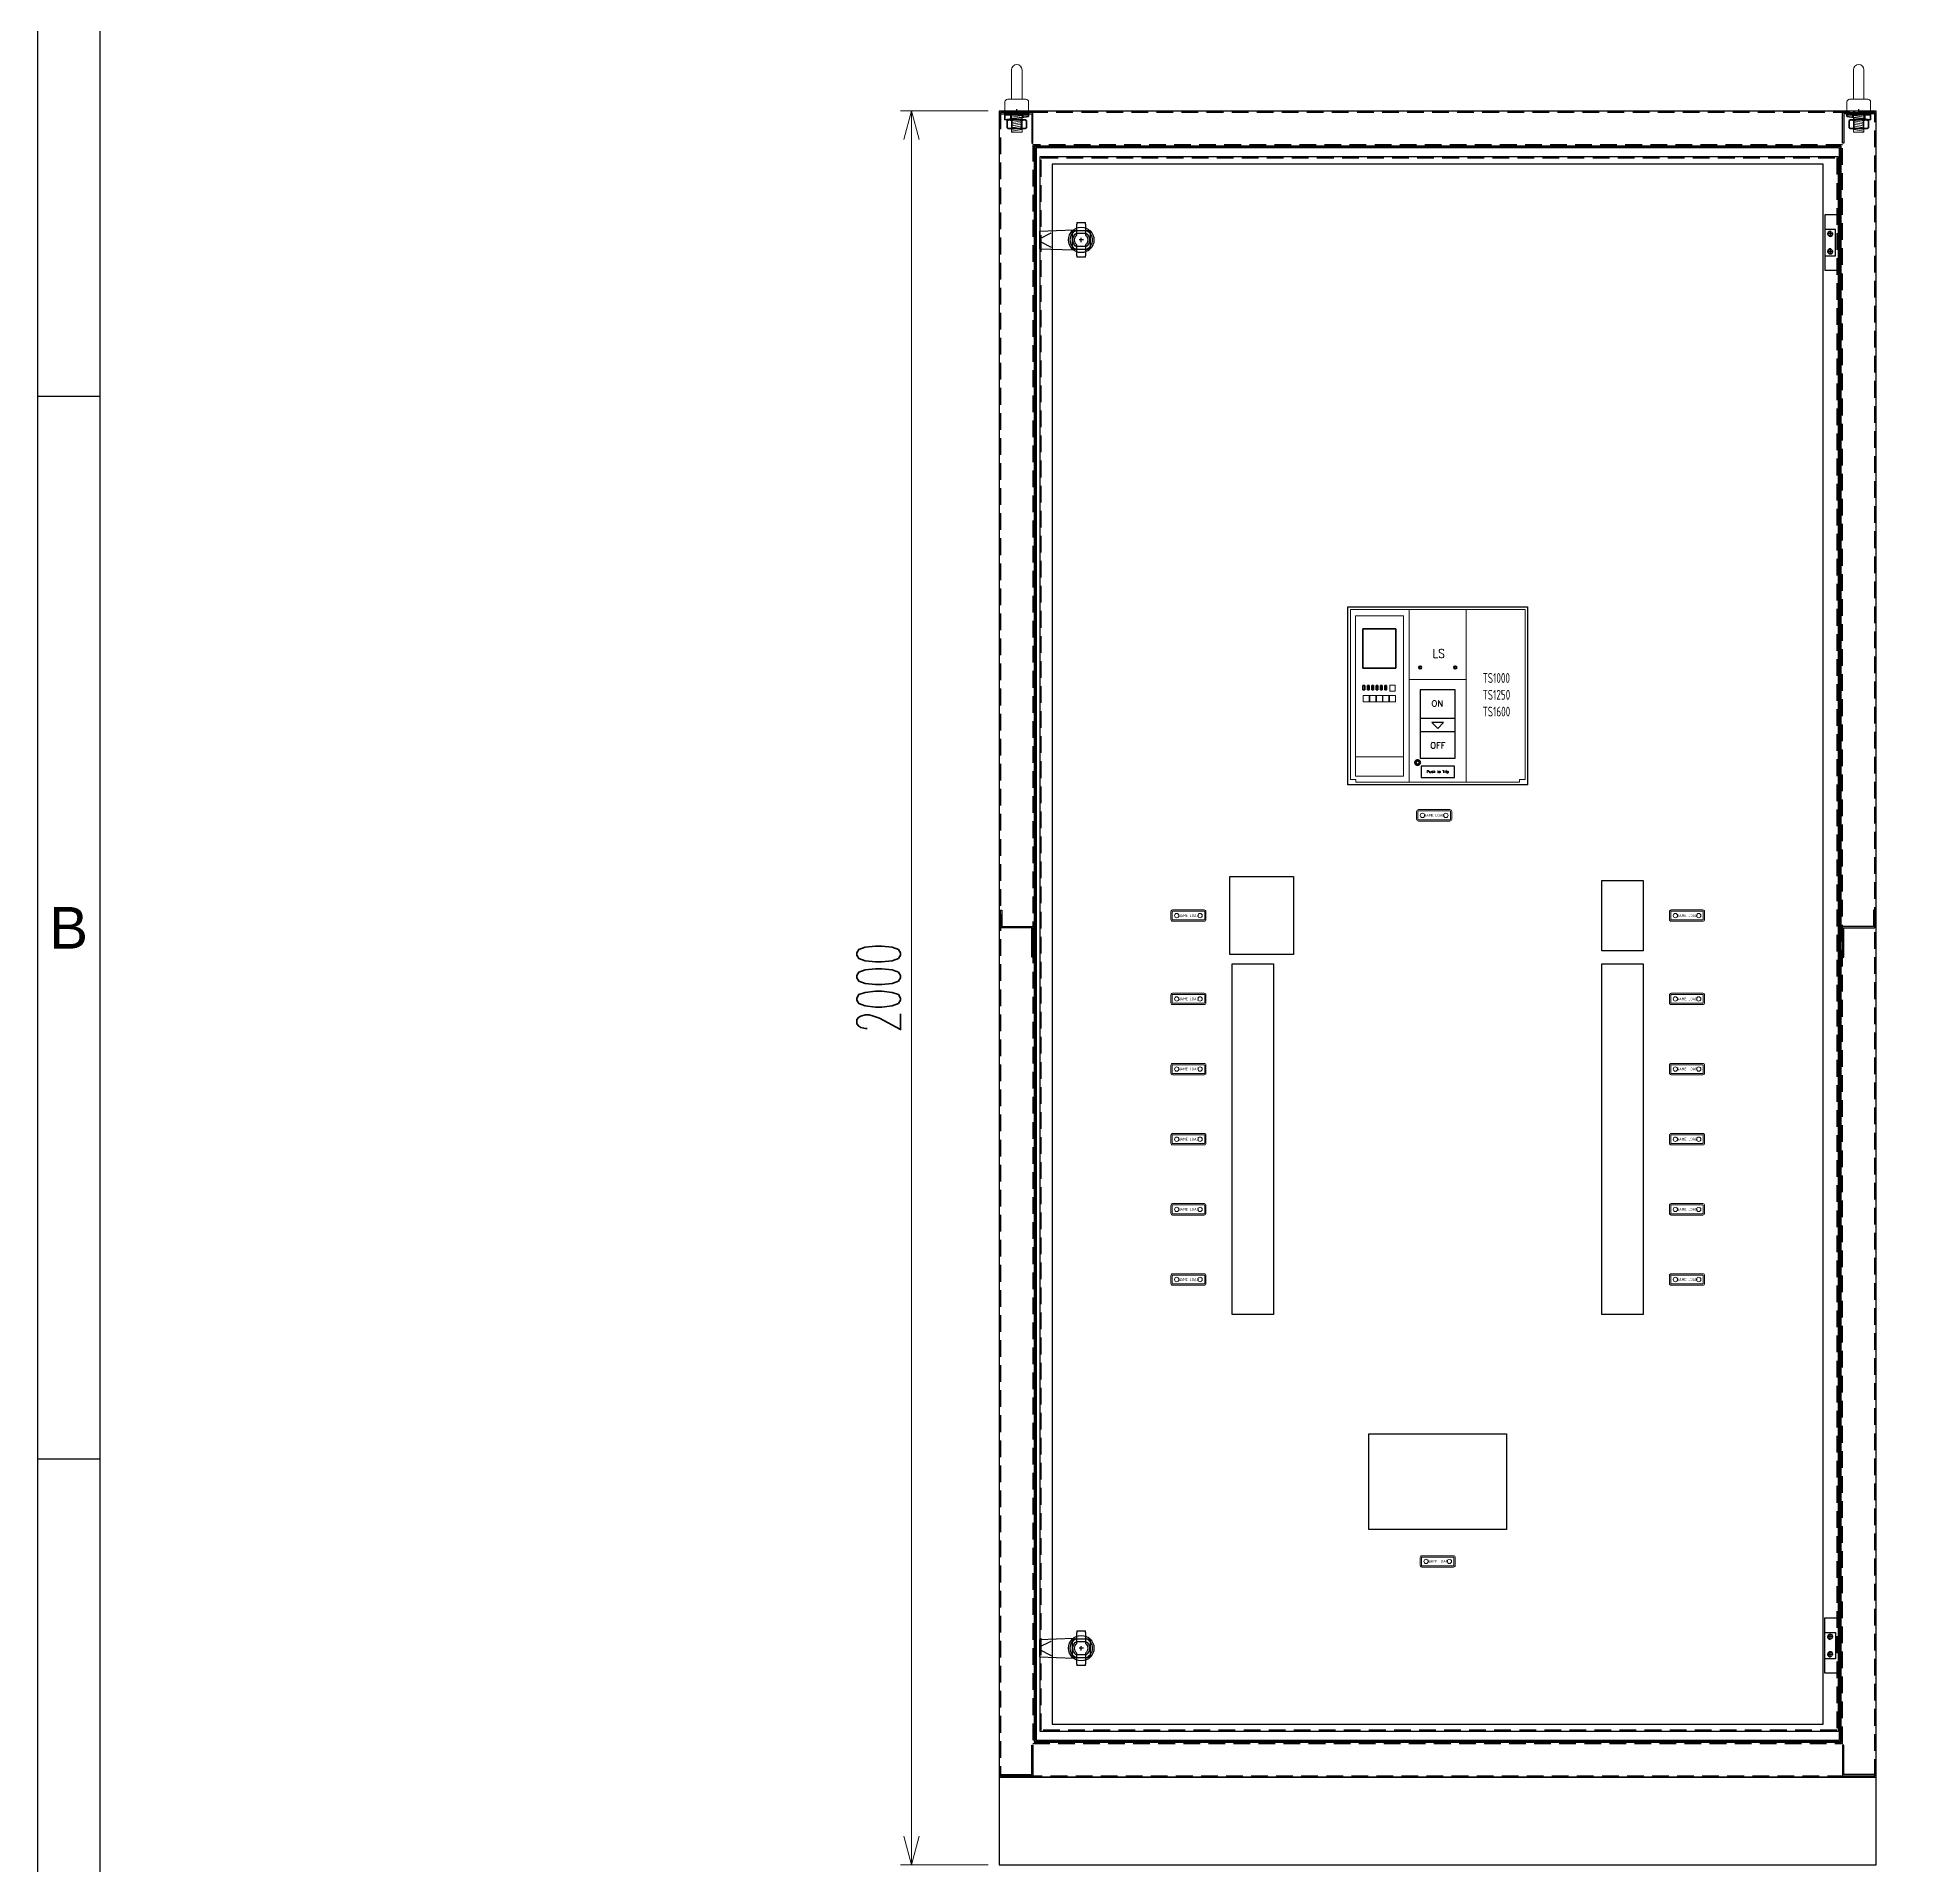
# Model space of a CAD drawing. Header units: millimetres. Extents: x 173893 to 258446, y -176540 to -123824.
# Drawn here: x 183865 to 185996, y -152545 to -150460 of the extents above; entities that cross this region are included whole.
import ezdxf
from ezdxf.enums import TextEntityAlignment as Align

# ---------------------------------------------------------------- set-up
doc = ezdxf.new("R2010")
doc.units = ezdxf.units.MM
doc.header["$LTSCALE"] = 3
for name, pattern in [('ACAD_ISO04W100', [30, 24, -3, 0, -3]), ('CACHE2', [4.7625, 3.175, -1.5875]), ('HIDDEN', [9.525, 6.35, -3.175])]:
    doc.linetypes.add(name, pattern=pattern)
for name, color, linetype in [('@.DM. NÉT CHÍNH', 7, 'Continuous'), ('@.DM. THIẾT BỊ', 7, 'Continuous'), ('@.TEXT', 7, 'Continuous'), ('@.VISIBLE', 7, 'Continuous'), ('centerline', 6, 'ACAD_ISO04W100'), ('dim', 7, 'Continuous'), ('equipments', 2, 'Continuous')]:
    doc.layers.add(name, color=color, linetype=linetype)
for name, color, linetype, lineweight in [('AM_5', 255, 'Continuous', 15), ('FORT', 2, 'Continuous', 35), ('hw_Continuous', 3, 'Continuous', 13), ('hw_Text', 7, 'Continuous', 13), ('POINTILLE', 8, 'CACHE2', 25)]:
    doc.layers.add(name, color=color, linetype=linetype, lineweight=lineweight)
doc.styles.add('Ann_w01', font='romans.shx', dxfattribs={"width": 0.6, "bigfont": 'chineset.shx'})
doc.styles.add('Arial', font='arial.ttf')
doc.styles.add('HW_Standard', font='complex.shx', dxfattribs={"width": 0.9})
doc.styles.add('WD_IEC', font='isocp2.shx')
doc.dimstyles.new('Dim 01_SC25', dxfattribs={"dimscale": 25, "dimtxt": 2, "dimasz": 1.3, "dimexe": 0.5, "dimexo": 0.5, "dimgap": 0.5, "dimtad": 1, "dimdec": 1, "dimzin": 12, "dimdsep": 46, "dimtxsty": 'Ann_w01', "dimblk": 'OPEN30', "dimcen": 1.5, "dimclrd": 6, "dimclre": 6, "dimclrt": 3, "dimadec": 1, "dimazin": 3, "dimtm": 1e-09, "dimtfac": 1, "dimtdec": 1, "dimtix": 1, "dimtmove": 0, "dimatfit": 3, "dimldrblk": 'OPEN30', "dimfxl": 1, "dimtolj": 1, "dimlwd": 0, "dimlwe": 0, "dimarcsym": 0})

# ---------------------------------------------------------------- blocks, each defined once
blk = doc.blocks.new('KHUNG BAN VE (Made by Tung)')
at = {"layer": '@.VISIBLE', "color": 8}
for p, q in [((3, 156), (0, 156)), ((3, 105), (0, 105))]:
    blk.add_line(p, q, dxfattribs=at)
for points in [[(0, 0), (297, 0), (297, 210), (0, 210)], [(3, 3), (294, 3), (294, 207), (3, 207)]]:
    blk.add_lwpolyline(points, close=True, dxfattribs=at)
at = {"layer": '@.TEXT', "color": 1, "style": 'Arial'}
blk.add_text('B', height=2, dxfattribs=at).set_placement((1.5, 130.5), align=Align.MIDDLE_CENTER)
for tag, height, p in [('DESIGNER_NAME', 2, (38, 15.5)), ('PROJECT_CODE', 2, (258.5, 15.5)), ('SCALE', 2, (289, 15.5)), ('APPROVED_NAME', 2, (38, 10.5)), ('CUSTOMER_NAME', 2, (258.5, 10.5)), ('PAGE', 2, (289, 10.5)), ('DRAWING_NAME', 4, (173, 8)), ('TOTAL', 2, (289, 5.5))]:
    blk.add_attdef(tag, text='', height=height, dxfattribs=at).set_placement(p, align=Align.MIDDLE_CENTER)
blk = doc.blocks.new('_Open30')
at = {"color": 0, "linetype": 'ByBlock', "lineweight": -2}
for p, q in [((-1, 0.268), (0, 0)), ((0, 0), (-1, -0.268)), ((0, 0), (-1, 0))]:
    blk.add_line(p, q, dxfattribs=at)
blk = doc.blocks.new('*D156')
at = {"layer": 'Defpoints', "color": 0, "transparency": 16777216}
for p in [(184961.3, -152543.9), (185961.3, -152543.9), (184961.3, -152643.9)]:
    blk.add_point(p, dxfattribs=at)
at = {"layer": 'dim', "color": 6, "lineweight": 0, "transparency": 16777216}
for p, q in [((184961.3, -152556.4), (184961.3, -152656.4)), ((185961.3, -152556.4), (185961.3, -152656.4)), ((185928.8, -152643.9), (184993.8, -152643.9))]:
    blk.add_line(p, q, dxfattribs=at)
at = {"layer": 'dim', "color": 6, "lineweight": 0, "transparency": 16777216, "xscale": 32.5, "yscale": 32.5, "zscale": 32.5, "rotation": 180}
blk.add_blockref('_Open30', (184961.3, -152643.9), dxfattribs=at)
at = {"layer": 'dim', "color": 6, "lineweight": 0, "transparency": 16777216, "xscale": 32.5, "yscale": 32.5, "zscale": 32.5}
blk.add_blockref('_Open30', (185961.3, -152643.9), dxfattribs=at)
at = {"layer": 'dim', "color": 3, "transparency": 16777216, "insert": (185461.3, -152606.4), "char_height": 50, "attachment_point": 5, "style": 'Ann_w01'}
blk.add_mtext('\\A1;1000', dxfattribs=at)
blk = doc.blocks.new('*D158')
at = {"layer": 'Defpoints', "color": 0, "transparency": 16777216}
for p in [(184861.3, -150543.9), (184961.3, -150543.9), (184961.3, -152543.9)]:
    blk.add_point(p, dxfattribs=at)
at = {"layer": 'dim', "color": 6, "lineweight": 0, "transparency": 16777216}
for p, q in [((184948.8, -150543.9), (184848.8, -150543.9)), ((184861.3, -152511.4), (184861.3, -150576.4)), ((184948.8, -152543.9), (184848.8, -152543.9))]:
    blk.add_line(p, q, dxfattribs=at)
at = {"layer": 'dim', "color": 6, "lineweight": 0, "transparency": 16777216, "xscale": 32.5, "yscale": 32.5, "zscale": 32.5}
for p, rotation in [((184861.3, -150543.9), 90), ((184861.3, -152543.9), 270)]:
    blk.add_blockref('_Open30', p, dxfattribs=dict(at, rotation=rotation))
at = {"layer": 'dim', "color": 3, "transparency": 16777216, "insert": (184823.8, -151543.9), "char_height": 50, "attachment_point": 5, "rotation": 90, "style": 'Ann_w01'}
blk.add_mtext('\\A1;2000', dxfattribs=at)
blk = doc.blocks.new('HM12_COTE')
at = {"layer": 'FORT'}
for p, q in [((-11, 9.2), (-9.5, 10)), ((-11, 0.8), (-11, 9.2)), ((-9.5, 0), (-11, 0.8)), ((9.5, 10), (-9.5, 10)), ((-9.5, 0), (9.5, 0)), ((-5.5, 0.8), (-5.5, 9.2)), ((5.5, 0.8), (5.5, 9.2)), ((11, 9.2), (9.5, 10)), ((9.5, 0), (11, 0.8)), ((11, 0.8), (11, 9.2))]:
    blk.add_line(p, q, dxfattribs=at)
for centre, radius, start, end in [((-8.2, 5.1), 4.86, 55.6159, 124.3841), ((-8.2, 4.9), 4.86, 235.6159, 304.3841), ((0, -8.2), 18.2, 72.4121, 107.5879), ((0, 18.2), 18.2, 252.4121, 287.5879), ((8.2, 5.1), 4.86, 55.6159, 124.3841), ((8.2, 4.9), 4.86, 235.6159, 304.3841)]:
    blk.add_arc(centre, radius, start, end, dxfattribs=at)
blk = doc.blocks.new('CALE_M12_IPN')
at = {"layer": 'FORT'}
for p, q in [((-13.5, 3.61), (13.5, 3.61)), ((-13.5, -1.89), (-13.5, 3.61)), ((13.5, 1.89), (-13.5, -1.89)), ((13.5, 3.61), (13.5, 1.89))]:
    blk.add_line(p, q, dxfattribs=at)
at = {"layer": 'POINTILLE'}
for p, q in [((-7, 3.61), (-7, -0.98)), ((7, 3.61), (7, 0.98))]:
    blk.add_line(p, q, dxfattribs=at)
blk = doc.blocks.new('RONDELLE_M12')
at = {"layer": 'FORT'}
blk.add_lwpolyline([(-13.5, 2.5), (-13.5, 0), (13.5, 0), (13.5, 2.5)], close=True, dxfattribs=at)
at = {"layer": 'POINTILLE'}
for p, q in [((-7, 0), (-7, 2.5)), ((7, 0), (7, 2.5))]:
    blk.add_line(p, q, dxfattribs=at)
blk = doc.blocks.new('MS722')
at = {"layer": '@.DM. THIẾT BỊ', "color": 4}
for p, q in [((-5, 37.8), (-5, 39.5)), ((5, 39.5), (-5, 39.5)), ((-5, 37.8), (-5, 27.2)), ((-5, 27.2), (-5, 25.3)), ((5, 27.2), (-5, 27.2)), ((5, 39.5), (5, 37.8)), ((5, 27.2), (5, 37.8)), ((5, 25.3), (5, 27.2)), ((-5, 14.2), (-5, 12.2)), ((-5, 12.2), (-5, 1.7)), ((-5, 12.2), (5, 12.2)), ((-5, 0), (-5, 1.7)), ((-5, 0), (5, 0)), ((5, 12.2), (5, 14.2)), ((5, 1.7), (5, 12.2)), ((5, 1.7), (5, 0))]:
    blk.add_line(p, q, dxfattribs=at)
for radius, start, end in [(12.5, 113.5782, 246.4218), (7.5, 131.8103, 228.1897), (12.5, 293.5782, 66.4218), (7.5, 311.8103, 48.1897)]:
    blk.add_arc((0, 19.8), radius, start, end, dxfattribs=at)
at = {"layer": '@.DM. THIẾT BỊ', "color": 9}
for start, end in [(121.7569, 238.2431), (301.7569, 58.2431)]:
    blk.add_arc((0, 19.8), 9.5, start, end, dxfattribs=at)

msp = doc.modelspace()

# ---------------------------------------------------------------- linework, layer by layer
at = {"color": 6, "linetype": 'Continuous'}
for p, q in [((185908.83, -150680.45), (185908.83, -150687.45)), ((185912.33, -150683.95), (185905.33, -150683.95)), ((185912.33, -150703.95), (185905.33, -150703.95)), ((185908.83, -150700.45), (185908.83, -150707.45)), ((185908.83, -152287.45), (185908.83, -152280.45)), ((185912.33, -152283.95), (185905.33, -152283.95)), ((185908.83, -152307.45), (185908.83, -152300.45)), ((185912.33, -152303.95), (185905.33, -152303.95))]:
    msp.add_line(p, q, dxfattribs=at)
at = {"linetype": 'Continuous', "lineweight": 50}
for p, q in [((185376.08, -151179.45), (185376.08, -151134.45)), ((185376.08, -151134.45), (185413.58, -151134.45)), ((185413.58, -151134.45), (185413.58, -151179.45)), ((185413.58, -151179.45), (185376.08, -151179.45)), ((185376.08, -151203.95), (185376.08, -151198.95)), ((185376.08, -151198.95), (185378.08, -151198.95)), ((185378.08, -151203.95), (185376.08, -151203.95)), ((185378.08, -151198.95), (185378.08, -151203.95)), ((185381.08, -151203.95), (185381.08, -151198.95)), ((185381.08, -151198.95), (185383.08, -151198.95)), ((185383.08, -151203.95), (185381.08, -151203.95)), ((185383.08, -151198.95), (185383.08, -151203.95)), ((185386.08, -151203.95), (185386.08, -151198.95)), ((185386.08, -151198.95), (185388.08, -151198.95)), ((185388.08, -151203.95), (185386.08, -151203.95)), ((185388.08, -151198.95), (185388.08, -151203.95)), ((185391.08, -151203.95), (185391.08, -151198.95)), ((185391.08, -151198.95), (185393.08, -151198.95)), ((185393.08, -151203.95), (185391.08, -151203.95)), ((185393.08, -151198.95), (185393.08, -151203.95)), ((185396.08, -151203.95), (185396.08, -151198.95)), ((185396.08, -151198.95), (185398.08, -151198.95)), ((185398.08, -151203.95), (185396.08, -151203.95)), ((185398.08, -151198.95), (185398.08, -151203.95)), ((185401.08, -151203.95), (185401.08, -151198.95)), ((185401.08, -151198.95), (185403.08, -151198.95)), ((185403.08, -151203.95), (185401.08, -151203.95)), ((185403.08, -151198.95), (185403.08, -151203.95)), ((185435.17, -151286.92), (185435.17, -151286.94))]:
    msp.add_line(p, q, dxfattribs=at)
for points in [[(184961.33, -152443.95), (185961.33, -152443.95), (185961.33, -150543.95), (184961.33, -150543.95)], [(185001.33, -152403.95), (185921.33, -152403.95), (185921.33, -150583.95), (185001.33, -150583.95)], [(185441.33, -151281.88), (185481.33, -151281.88), (185481.33, -151204.04), (185441.33, -151204.04)], [(185441.33, -151251.54), (185481.33, -151251.54), (185481.33, -151236.54), (185441.33, -151236.54)], [(185454.69, -151241.3), (185461.33, -151248.21), (185467.97, -151241.3)], [(185442.33, -151304.17), (185480.33, -151304.17), (185480.33, -151291.17), (185442.33, -151291.17)], [(185961.33, -152443.95), (184961.33, -152443.95), (184961.33, -152543.95), (185961.33, -152543.95)]]:
    msp.add_lwpolyline(points, close=True)
at = {"linetype": 'HIDDEN'}
for points in [[(184962.83, -152442.45), (185959.83, -152442.45), (185959.83, -150545.45), (184962.83, -150545.45)], [(184999.83, -152405.45), (185922.83, -152405.45), (185922.83, -150582.45), (184999.83, -150582.45)]]:
    msp.add_lwpolyline(points, close=True, dxfattribs=at)
at = {"color": 1}
for points in [[(184999.83, -150580.45), (184999.83, -150545.45), (184962.83, -150545.45), (184962.83, -150546.95), (184998.33, -150546.95), (184998.33, -150580.45)], [(185922.83, -150580.45), (185922.83, -150545.45), (185959.83, -150545.45), (185959.83, -150546.95), (185924.33, -150546.95), (185924.33, -150580.45)], [(185358.83, -151109.45), (185563.83, -151109.45), (185563.83, -151312.45), (185358.83, -151312.45)], [(184964.33, -151473.95), (184999.83, -151473.95), (184999.83, -151508.95), (184998.33, -151508.95), (184998.33, -151475.45), (184962.83, -151475.45), (184962.83, -151455.45), (184964.33, -151455.45)], [(185958.33, -151473.95), (185922.83, -151473.95), (185922.83, -151508.95), (185924.33, -151508.95), (185924.33, -151475.45), (185959.83, -151475.45), (185959.83, -151455.45), (185958.33, -151455.45)], [(184999.83, -152407.45), (184999.83, -152442.45), (184962.83, -152442.45), (184962.83, -152440.95), (184998.33, -152440.95), (184998.33, -152407.45)], [(185922.83, -152407.45), (185922.83, -152442.45), (185959.83, -152442.45), (185959.83, -152440.95), (185924.33, -152440.95), (185924.33, -152407.45)]]:
    msp.add_lwpolyline(points, close=True, dxfattribs=at)
at = {"color": 6}
for points in [[(185001.83, -152403.45), (185920.83, -152403.45), (185920.83, -150584.45), (185001.83, -150584.45)], [(185003.33, -152401.95), (185919.33, -152401.95), (185919.33, -150585.95), (185003.33, -150585.95)], [(185021.83, -152383.45), (185900.83, -152383.45), (185900.83, -150604.45), (185021.83, -150604.45)]]:
    msp.add_lwpolyline(points, close=True, dxfattribs=at)
at = {"color": 4}
msp.add_lwpolyline([(185007.83, -150595.95), (185917.83, -150595.95), (185917.83, -152391.95), (185007.83, -152391.95)], close=True, dxfattribs=at)
at = {"color": 4, "linetype": 'HIDDEN'}
msp.add_lwpolyline([(185009.33, -150597.45), (185916.33, -150597.45), (185916.33, -152390.45), (185009.33, -152390.45)], close=True, dxfattribs=at)
at = {"color": 7, "lineweight": 9}
for points in [[(185475.24, -151353.67), (185439.24, -151353.67, -0.4142136), (185437.24, -151351.67), (185437.24, -151342.67, -0.4142136), (185439.24, -151340.67), (185475.24, -151340.67, -0.4142136), (185477.24, -151342.67), (185477.24, -151351.67, -0.4142136)], [(185475.24, -151353.67), (185439.24, -151353.67, -0.4142136), (185437.24, -151351.67), (185437.24, -151342.67, -0.4142136), (185439.24, -151340.67), (185475.24, -151340.67, -0.4142136), (185477.24, -151342.67), (185477.24, -151351.67, -0.4142136)], [(185195.08, -151467.98), (185159.08, -151467.98, -0.4142136), (185157.08, -151465.98), (185157.08, -151456.98, -0.4142136), (185159.08, -151454.98), (185195.08, -151454.98, -0.4142136), (185197.08, -151456.98), (185197.08, -151465.98, -0.4142136)], [(185195.08, -151467.98), (185159.08, -151467.98, -0.4142136), (185157.08, -151465.98), (185157.08, -151456.98, -0.4142136), (185159.08, -151454.98), (185195.08, -151454.98, -0.4142136), (185197.08, -151456.98), (185197.08, -151465.98, -0.4142136)], [(185763.58, -151467.98), (185727.58, -151467.98, -0.4142136), (185725.58, -151465.98), (185725.58, -151456.98, -0.4142136), (185727.58, -151454.98), (185763.58, -151454.98, -0.4142136), (185765.58, -151456.98), (185765.58, -151465.98, -0.4142136)], [(185763.58, -151467.98), (185727.58, -151467.98, -0.4142136), (185725.58, -151465.98), (185725.58, -151456.98, -0.4142136), (185727.58, -151454.98), (185763.58, -151454.98, -0.4142136), (185765.58, -151456.98), (185765.58, -151465.98, -0.4142136)], [(185195.08, -151562.98), (185159.08, -151562.98, -0.4142136), (185157.08, -151560.98), (185157.08, -151551.98, -0.4142136), (185159.08, -151549.98), (185195.08, -151549.98, -0.4142136), (185197.08, -151551.98), (185197.08, -151560.98, -0.4142136)], [(185195.08, -151562.98), (185159.08, -151562.98, -0.4142136), (185157.08, -151560.98), (185157.08, -151551.98, -0.4142136), (185159.08, -151549.98), (185195.08, -151549.98, -0.4142136), (185197.08, -151551.98), (185197.08, -151560.98, -0.4142136)], [(185763.58, -151562.98), (185727.58, -151562.98, -0.4142136), (185725.58, -151560.98), (185725.58, -151551.98, -0.4142136), (185727.58, -151549.98), (185763.58, -151549.98, -0.4142136), (185765.58, -151551.98), (185765.58, -151560.98, -0.4142136)], [(185763.58, -151562.98), (185727.58, -151562.98, -0.4142136), (185725.58, -151560.98), (185725.58, -151551.98, -0.4142136), (185727.58, -151549.98), (185763.58, -151549.98, -0.4142136), (185765.58, -151551.98), (185765.58, -151560.98, -0.4142136)], [(185195.08, -151642.98), (185159.08, -151642.98, -0.4142136), (185157.08, -151640.98), (185157.08, -151631.98, -0.4142136), (185159.08, -151629.98), (185195.08, -151629.98, -0.4142136), (185197.08, -151631.98), (185197.08, -151640.98, -0.4142136)], [(185195.08, -151642.98), (185159.08, -151642.98, -0.4142136), (185157.08, -151640.98), (185157.08, -151631.98, -0.4142136), (185159.08, -151629.98), (185195.08, -151629.98, -0.4142136), (185197.08, -151631.98), (185197.08, -151640.98, -0.4142136)], [(185763.58, -151642.98), (185727.58, -151642.98, -0.4142136), (185725.58, -151640.98), (185725.58, -151631.98, -0.4142136), (185727.58, -151629.98), (185763.58, -151629.98, -0.4142136), (185765.58, -151631.98), (185765.58, -151640.98, -0.4142136)], [(185763.58, -151642.98), (185727.58, -151642.98, -0.4142136), (185725.58, -151640.98), (185725.58, -151631.98, -0.4142136), (185727.58, -151629.98), (185763.58, -151629.98, -0.4142136), (185765.58, -151631.98), (185765.58, -151640.98, -0.4142136)], [(185195.08, -151722.98), (185159.08, -151722.98, -0.4142136), (185157.08, -151720.98), (185157.08, -151711.98, -0.4142136), (185159.08, -151709.98), (185195.08, -151709.98, -0.4142136), (185197.08, -151711.98), (185197.08, -151720.98, -0.4142136)], [(185195.08, -151722.98), (185159.08, -151722.98, -0.4142136), (185157.08, -151720.98), (185157.08, -151711.98, -0.4142136), (185159.08, -151709.98), (185195.08, -151709.98, -0.4142136), (185197.08, -151711.98), (185197.08, -151720.98, -0.4142136)], [(185763.58, -151722.98), (185727.58, -151722.98, -0.4142136), (185725.58, -151720.98), (185725.58, -151711.98, -0.4142136), (185727.58, -151709.98), (185763.58, -151709.98, -0.4142136), (185765.58, -151711.98), (185765.58, -151720.98, -0.4142136)], [(185763.58, -151722.98), (185727.58, -151722.98, -0.4142136), (185725.58, -151720.98), (185725.58, -151711.98, -0.4142136), (185727.58, -151709.98), (185763.58, -151709.98, -0.4142136), (185765.58, -151711.98), (185765.58, -151720.98, -0.4142136)], [(185195.08, -151802.98), (185159.08, -151802.98, -0.4142136), (185157.08, -151800.98), (185157.08, -151791.98, -0.4142136), (185159.08, -151789.98), (185195.08, -151789.98, -0.4142136), (185197.08, -151791.98), (185197.08, -151800.98, -0.4142136)], [(185195.08, -151802.98), (185159.08, -151802.98, -0.4142136), (185157.08, -151800.98), (185157.08, -151791.98, -0.4142136), (185159.08, -151789.98), (185195.08, -151789.98, -0.4142136), (185197.08, -151791.98), (185197.08, -151800.98, -0.4142136)], [(185763.58, -151802.98), (185727.58, -151802.98, -0.4142136), (185725.58, -151800.98), (185725.58, -151791.98, -0.4142136), (185727.58, -151789.98), (185763.58, -151789.98, -0.4142136), (185765.58, -151791.98), (185765.58, -151800.98, -0.4142136)], [(185763.58, -151802.98), (185727.58, -151802.98, -0.4142136), (185725.58, -151800.98), (185725.58, -151791.98, -0.4142136), (185727.58, -151789.98), (185763.58, -151789.98, -0.4142136), (185765.58, -151791.98), (185765.58, -151800.98, -0.4142136)], [(185195.08, -151882.98), (185159.08, -151882.98, -0.4142136), (185157.08, -151880.98), (185157.08, -151871.98, -0.4142136), (185159.08, -151869.98), (185195.08, -151869.98, -0.4142136), (185197.08, -151871.98), (185197.08, -151880.98, -0.4142136)], [(185195.08, -151882.98), (185159.08, -151882.98, -0.4142136), (185157.08, -151880.98), (185157.08, -151871.98, -0.4142136), (185159.08, -151869.98), (185195.08, -151869.98, -0.4142136), (185197.08, -151871.98), (185197.08, -151880.98, -0.4142136)], [(185763.58, -151882.98), (185727.58, -151882.98, -0.4142136), (185725.58, -151880.98), (185725.58, -151871.98, -0.4142136), (185727.58, -151869.98), (185763.58, -151869.98, -0.4142136), (185765.58, -151871.98), (185765.58, -151880.98, -0.4142136)], [(185763.58, -151882.98), (185727.58, -151882.98, -0.4142136), (185725.58, -151880.98), (185725.58, -151871.98, -0.4142136), (185727.58, -151869.98), (185763.58, -151869.98, -0.4142136), (185765.58, -151871.98), (185765.58, -151880.98, -0.4142136)], [(185479.33, -152204.45), (185443.33, -152204.45, -0.4142136), (185441.33, -152202.45), (185441.33, -152193.45, -0.4142136), (185443.33, -152191.45), (185479.33, -152191.45, -0.4142136), (185481.33, -152193.45), (185481.33, -152202.45, -0.4142136)], [(185479.33, -152204.45), (185443.33, -152204.45, -0.4142136), (185441.33, -152202.45), (185441.33, -152193.45, -0.4142136), (185443.33, -152191.45), (185479.33, -152191.45, -0.4142136), (185481.33, -152193.45), (185481.33, -152202.45, -0.4142136)]]:
    msp.add_lwpolyline(points, format="xyb", close=True, dxfattribs=at)
at = {"color": 6, "linetype": 'HIDDEN', "lineweight": 9, "ltscale": 10}
for points in [[(185475.24, -151352.17), (185439.24, -151352.17, -0.4142136), (185438.74, -151351.67), (185438.74, -151342.67, -0.4142136), (185439.24, -151342.17), (185475.24, -151342.17, -0.4142136), (185475.74, -151342.67), (185475.74, -151351.67, -0.4142136)], [(185475.24, -151352.17), (185439.24, -151352.17, -0.4142136), (185438.74, -151351.67), (185438.74, -151342.67, -0.4142136), (185439.24, -151342.17), (185475.24, -151342.17, -0.4142136), (185475.74, -151342.67), (185475.74, -151351.67, -0.4142136)], [(185195.08, -151466.48), (185159.08, -151466.48, -0.4142136), (185158.58, -151465.98), (185158.58, -151456.98, -0.4142136), (185159.08, -151456.48), (185195.08, -151456.48, -0.4142136), (185195.58, -151456.98), (185195.58, -151465.98, -0.4142136)], [(185195.08, -151466.48), (185159.08, -151466.48, -0.4142136), (185158.58, -151465.98), (185158.58, -151456.98, -0.4142136), (185159.08, -151456.48), (185195.08, -151456.48, -0.4142136), (185195.58, -151456.98), (185195.58, -151465.98, -0.4142136)], [(185763.58, -151466.48), (185727.58, -151466.48, -0.4142136), (185727.08, -151465.98), (185727.08, -151456.98, -0.4142136), (185727.58, -151456.48), (185763.58, -151456.48, -0.4142136), (185764.08, -151456.98), (185764.08, -151465.98, -0.4142136)], [(185763.58, -151466.48), (185727.58, -151466.48, -0.4142136), (185727.08, -151465.98), (185727.08, -151456.98, -0.4142136), (185727.58, -151456.48), (185763.58, -151456.48, -0.4142136), (185764.08, -151456.98), (185764.08, -151465.98, -0.4142136)], [(185195.08, -151561.48), (185159.08, -151561.48, -0.4142136), (185158.58, -151560.98), (185158.58, -151551.98, -0.4142136), (185159.08, -151551.48), (185195.08, -151551.48, -0.4142136), (185195.58, -151551.98), (185195.58, -151560.98, -0.4142136)], [(185195.08, -151561.48), (185159.08, -151561.48, -0.4142136), (185158.58, -151560.98), (185158.58, -151551.98, -0.4142136), (185159.08, -151551.48), (185195.08, -151551.48, -0.4142136), (185195.58, -151551.98), (185195.58, -151560.98, -0.4142136)], [(185763.58, -151561.48), (185727.58, -151561.48, -0.4142136), (185727.08, -151560.98), (185727.08, -151551.98, -0.4142136), (185727.58, -151551.48), (185763.58, -151551.48, -0.4142136), (185764.08, -151551.98), (185764.08, -151560.98, -0.4142136)], [(185763.58, -151561.48), (185727.58, -151561.48, -0.4142136), (185727.08, -151560.98), (185727.08, -151551.98, -0.4142136), (185727.58, -151551.48), (185763.58, -151551.48, -0.4142136), (185764.08, -151551.98), (185764.08, -151560.98, -0.4142136)], [(185195.08, -151641.48), (185159.08, -151641.48, -0.4142136), (185158.58, -151640.98), (185158.58, -151631.98, -0.4142136), (185159.08, -151631.48), (185195.08, -151631.48, -0.4142136), (185195.58, -151631.98), (185195.58, -151640.98, -0.4142136)], [(185195.08, -151641.48), (185159.08, -151641.48, -0.4142136), (185158.58, -151640.98), (185158.58, -151631.98, -0.4142136), (185159.08, -151631.48), (185195.08, -151631.48, -0.4142136), (185195.58, -151631.98), (185195.58, -151640.98, -0.4142136)], [(185763.58, -151641.48), (185727.58, -151641.48, -0.4142136), (185727.08, -151640.98), (185727.08, -151631.98, -0.4142136), (185727.58, -151631.48), (185763.58, -151631.48, -0.4142136), (185764.08, -151631.98), (185764.08, -151640.98, -0.4142136)], [(185763.58, -151641.48), (185727.58, -151641.48, -0.4142136), (185727.08, -151640.98), (185727.08, -151631.98, -0.4142136), (185727.58, -151631.48), (185763.58, -151631.48, -0.4142136), (185764.08, -151631.98), (185764.08, -151640.98, -0.4142136)], [(185195.08, -151721.48), (185159.08, -151721.48, -0.4142136), (185158.58, -151720.98), (185158.58, -151711.98, -0.4142136), (185159.08, -151711.48), (185195.08, -151711.48, -0.4142136), (185195.58, -151711.98), (185195.58, -151720.98, -0.4142136)], [(185195.08, -151721.48), (185159.08, -151721.48, -0.4142136), (185158.58, -151720.98), (185158.58, -151711.98, -0.4142136), (185159.08, -151711.48), (185195.08, -151711.48, -0.4142136), (185195.58, -151711.98), (185195.58, -151720.98, -0.4142136)], [(185763.58, -151721.48), (185727.58, -151721.48, -0.4142136), (185727.08, -151720.98), (185727.08, -151711.98, -0.4142136), (185727.58, -151711.48), (185763.58, -151711.48, -0.4142136), (185764.08, -151711.98), (185764.08, -151720.98, -0.4142136)], [(185763.58, -151721.48), (185727.58, -151721.48, -0.4142136), (185727.08, -151720.98), (185727.08, -151711.98, -0.4142136), (185727.58, -151711.48), (185763.58, -151711.48, -0.4142136), (185764.08, -151711.98), (185764.08, -151720.98, -0.4142136)], [(185195.08, -151801.48), (185159.08, -151801.48, -0.4142136), (185158.58, -151800.98), (185158.58, -151791.98, -0.4142136), (185159.08, -151791.48), (185195.08, -151791.48, -0.4142136), (185195.58, -151791.98), (185195.58, -151800.98, -0.4142136)], [(185195.08, -151801.48), (185159.08, -151801.48, -0.4142136), (185158.58, -151800.98), (185158.58, -151791.98, -0.4142136), (185159.08, -151791.48), (185195.08, -151791.48, -0.4142136), (185195.58, -151791.98), (185195.58, -151800.98, -0.4142136)], [(185763.58, -151801.48), (185727.58, -151801.48, -0.4142136), (185727.08, -151800.98), (185727.08, -151791.98, -0.4142136), (185727.58, -151791.48), (185763.58, -151791.48, -0.4142136), (185764.08, -151791.98), (185764.08, -151800.98, -0.4142136)], [(185763.58, -151801.48), (185727.58, -151801.48, -0.4142136), (185727.08, -151800.98), (185727.08, -151791.98, -0.4142136), (185727.58, -151791.48), (185763.58, -151791.48, -0.4142136), (185764.08, -151791.98), (185764.08, -151800.98, -0.4142136)], [(185195.08, -151881.48), (185159.08, -151881.48, -0.4142136), (185158.58, -151880.98), (185158.58, -151871.98, -0.4142136), (185159.08, -151871.48), (185195.08, -151871.48, -0.4142136), (185195.58, -151871.98), (185195.58, -151880.98, -0.4142136)], [(185195.08, -151881.48), (185159.08, -151881.48, -0.4142136), (185158.58, -151880.98), (185158.58, -151871.98, -0.4142136), (185159.08, -151871.48), (185195.08, -151871.48, -0.4142136), (185195.58, -151871.98), (185195.58, -151880.98, -0.4142136)], [(185763.58, -151881.48), (185727.58, -151881.48, -0.4142136), (185727.08, -151880.98), (185727.08, -151871.98, -0.4142136), (185727.58, -151871.48), (185763.58, -151871.48, -0.4142136), (185764.08, -151871.98), (185764.08, -151880.98, -0.4142136)], [(185763.58, -151881.48), (185727.58, -151881.48, -0.4142136), (185727.08, -151880.98), (185727.08, -151871.98, -0.4142136), (185727.58, -151871.48), (185763.58, -151871.48, -0.4142136), (185764.08, -151871.98), (185764.08, -151880.98, -0.4142136)], [(185479.33, -152202.95), (185443.33, -152202.95, -0.4142136), (185442.83, -152202.45), (185442.83, -152193.45, -0.4142136), (185443.33, -152192.95), (185479.33, -152192.95, -0.4142136), (185479.83, -152193.45), (185479.83, -152202.45, -0.4142136)], [(185479.33, -152202.95), (185443.33, -152202.95, -0.4142136), (185442.83, -152202.45), (185442.83, -152193.45, -0.4142136), (185443.33, -152192.95), (185479.33, -152192.95, -0.4142136), (185479.83, -152193.45), (185479.83, -152202.45, -0.4142136)]]:
    msp.add_lwpolyline(points, format="xyb", close=True, dxfattribs=at)
at = {"linetype": 'Continuous', "lineweight": 50}
for centre, radius in [((185441.33, -151178.45), 1.6), ((185441.33, -151178.45), 1.3), ((185481.33, -151178.45), 1.6), ((185481.33, -151178.45), 1.3)]:
    msp.add_circle(centre, radius, dxfattribs=at)
at = {"linetype": 'ByBlock', "lineweight": 9}
for centre in [(185443.94, -151347.17), (185470.54, -151347.17), (185163.78, -151461.48), (185190.38, -151461.48), (185732.28, -151461.48), (185758.88, -151461.48), (185163.78, -151556.48), (185190.38, -151556.48), (185732.28, -151556.48), (185758.88, -151556.48), (185163.78, -151636.48), (185190.38, -151636.48), (185732.28, -151636.48), (185758.88, -151636.48), (185163.78, -151716.48), (185190.38, -151716.48), (185732.28, -151716.48), (185758.88, -151716.48), (185163.78, -151796.48), (185190.38, -151796.48), (185732.28, -151796.48), (185758.88, -151796.48), (185163.78, -151876.48), (185190.38, -151876.48), (185732.28, -151876.48), (185758.88, -151876.48), (185448.03, -152197.95), (185474.63, -152197.95)]:
    msp.add_circle(centre, 2.5, dxfattribs=at)
at = {"linetype": 'Continuous', "lineweight": 50}
for points, start_tangent, end_tangent in [([(185438.33, -151283.8), (185437.1, -151284.05), (185436.56, -151284.34), (185436.1, -151284.72), (185435.71, -151285.18), (185435.42, -151285.72), (185435.17, -151286.94)], (-1, -0.0002521), (-0.0000116, -1)), ([(185435.17, -151286.94), (185435.42, -151288.16), (185435.71, -151288.69), (185436.1, -151289.16), (185436.56, -151289.54), (185437.1, -151289.83), (185438.34, -151290.08)], (-0.0000116, -1), (0.9999988, 0.0015351)), ([(185436.53, -151286.94), (185436.67, -151286.26), (185437.06, -151285.68), (185437.64, -151285.29), (185438.33, -151285.15), (185439.02, -151285.29), (185439.6, -151285.68), (185439.99, -151286.26), (185440.13, -151286.94)], (0, 1), (0, -1)), ([(185440.13, -151286.94), (185439.99, -151287.62), (185439.6, -151288.2), (185439.02, -151288.59), (185438.33, -151288.73), (185437.64, -151288.59), (185437.06, -151288.2), (185436.67, -151287.62), (185436.53, -151286.94)], (0, -1), (0, 1)), ([(185441.49, -151286.94), (185441.24, -151285.72), (185440.95, -151285.18), (185440.56, -151284.72), (185440.1, -151284.34), (185439.56, -151284.05), (185438.33, -151283.8)], (-0.000009, 1), (-1, -0.0002521)), ([(185438.34, -151290.08), (185439.56, -151289.83), (185440.1, -151289.54), (185440.56, -151289.16), (185440.95, -151288.69), (185441.24, -151288.16), (185441.49, -151286.94)], (0.9999988, 0.0015351), (-0.000009, 1))]:
    msp.add_spline(points, degree=3, dxfattribs=dict(at, start_tangent=start_tangent, end_tangent=end_tangent))
at = {"layer": '@.DM. NÉT CHÍNH', "linetype": 'Continuous'}
for points in [[(185224.38, -151416.98), (185296.78, -151416.98), (185296.78, -151505.98), (185224.38, -151505.98)], [(185648.58, -151421.48), (185695.58, -151421.48), (185695.58, -151501.48), (185648.58, -151501.48)], [(185227.08, -151516.48), (185274.08, -151516.48), (185274.08, -151916.48), (185227.08, -151916.48)], [(185648.58, -151516.48), (185695.58, -151516.48), (185695.58, -151916.48), (185648.58, -151916.48)], [(185382.83, -152052.45), (185539.83, -152052.45), (185539.83, -152161.45), (185382.83, -152161.45)]]:
    msp.add_lwpolyline(points, close=True, dxfattribs=at)
at = {"layer": '@.DM. THIẾT BỊ', "color": 8}
for p, q in [((185007.33, -150680.95), (185045.95, -150679.48)), ((185007.33, -150680.95), (185007.33, -150700.95)), ((185007.33, -150689.57), (185020.71, -150682.81)), ((185007.33, -150692.32), (185020.71, -150699.09)), ((185007.33, -150700.95), (185045.95, -150702.41)), ((185007.33, -152286.95), (185045.95, -152285.48)), ((185007.33, -152286.95), (185007.33, -152306.95)), ((185007.33, -152295.57), (185020.71, -152288.81)), ((185007.33, -152298.32), (185020.71, -152305.09)), ((185007.33, -152306.95), (185045.95, -152308.41))]:
    msp.add_line(p, q, dxfattribs=at)
at = {"layer": '@.DM. THIẾT BỊ', "color": 1, "ltscale": 10}
for p, q in [((185054.83, -150693.45), (185054.83, -150688.45)), ((185054.83, -152299.45), (185054.83, -152294.45))]:
    msp.add_line(p, q, dxfattribs=at)
at = {"layer": '@.DM. THIẾT BỊ', "color": 8}
for points in [[(185065.33, -150698.45), (185065.33, -150683.45, 0.4142136), (185062.33, -150680.45), (185047.33, -150680.45, 0.4142136), (185044.33, -150683.45), (185044.33, -150698.45, 0.4142136), (185047.33, -150701.45), (185062.33, -150701.45, 0.4142136)], [(185065.33, -152304.45), (185065.33, -152289.45, 0.4142136), (185062.33, -152286.45), (185047.33, -152286.45, 0.4142136), (185044.33, -152289.45), (185044.33, -152304.45, 0.4142136), (185047.33, -152307.45), (185062.33, -152307.45, 0.4142136)]]:
    msp.add_lwpolyline(points, format="xyb", close=True, dxfattribs=at)
at = {"layer": '@.DM. THIẾT BỊ', "color": 1, "ltscale": 10}
for points in [[(185057.33, -150690.95), (185052.33, -150690.95)], [(185057.33, -152296.95), (185052.33, -152296.95)]]:
    msp.add_lwpolyline(points, dxfattribs=at)
at = {"layer": '@.DM. THIẾT BỊ', "color": 8}
for centre in [(185054.83, -150690.95), (185054.83, -152296.95)]:
    msp.add_circle(centre, 14.5, dxfattribs=at)
at = {"layer": 'AM_5'}
for points in [[(185367.53, -151119.65), (185422.13, -151119.65), (185422.13, -151302.45), (185367.53, -151302.45)], [(185376.33, -151210.55), (185413.33, -151210.55), (185413.33, -151217.85), (185376.33, -151217.85)], [(185376.33, -151210.55), (185383.23, -151210.55), (185383.23, -151217.85), (185376.33, -151217.85)], [(185383.83, -151210.55), (185390.73, -151210.55), (185390.73, -151217.85), (185383.83, -151217.85)], [(185391.33, -151210.55), (185398.23, -151210.55), (185398.23, -151217.85), (185391.33, -151217.85)], [(185398.83, -151210.55), (185405.73, -151210.55), (185405.73, -151217.85), (185398.83, -151217.85)], [(185406.33, -151210.55), (185413.33, -151210.55), (185413.33, -151217.85), (185406.33, -151217.85)], [(185406.73, -151198.7), (185412.93, -151198.7), (185412.93, -151205.7), (185406.73, -151205.7)], [(185367.53, -151280.45), (185422.13, -151280.45), (185422.13, -151302.45), (185367.53, -151302.45)]]:
    msp.add_lwpolyline(points, close=True, dxfattribs=at)
at = {"layer": 'centerline'}
for p, q in [((184981.33, -150545.95), (184981.33, -150541.95)), ((185941.33, -150545.95), (185941.33, -150541.95)), ((185918.33, -150669.7), (185920.33, -150669.7)), ((185918.33, -150718.2), (185920.33, -150718.2)), ((185918.33, -152269.7), (185920.33, -152269.7)), ((185918.33, -152318.2), (185920.33, -152318.2))]:
    msp.add_line(p, q, dxfattribs=at)
at = {"layer": 'equipments', "lineweight": 0}
for p, q in [((184975.33, -150496.95), (184975.33, -150530.45)), ((184987.33, -150496.95), (184987.33, -150530.45)), ((185935.33, -150496.95), (185935.33, -150530.45)), ((185947.33, -150496.95), (185947.33, -150530.45)), ((184967.83, -150543.95), (184967.83, -150533.62)), ((184971, -150530.45), (184991.66, -150530.45)), ((184994.83, -150543.95), (184994.83, -150533.62)), ((185927.83, -150543.95), (185927.83, -150533.62)), ((185951.66, -150530.45), (185931, -150530.45)), ((185954.83, -150543.95), (185954.83, -150533.62)), ((184994.83, -150543.95), (184967.83, -150543.95)), ((184975.33, -150543.95), (184975.33, -150567.95)), ((184987.33, -150543.95), (184975.33, -150543.95)), ((184987.33, -150543.95), (184987.33, -150567.95)), ((185927.83, -150543.95), (185954.83, -150543.95)), ((185935.33, -150543.95), (185935.33, -150567.95)), ((185935.33, -150543.95), (185947.33, -150543.95)), ((185947.33, -150543.95), (185947.33, -150567.95)), ((184987.33, -150567.95), (184975.33, -150567.95)), ((185935.33, -150567.95), (185947.33, -150567.95))]:
    msp.add_line(p, q, dxfattribs=at)
at = {"layer": 'equipments', "color": 8, "lineweight": 0}
for p, q in [((184987.33, -150544.95), (184975.33, -150546.95)), ((184987.33, -150546.95), (184975.33, -150548.95)), ((184987.33, -150548.95), (184975.33, -150550.95)), ((184987.33, -150550.95), (184975.33, -150552.95)), ((184987.33, -150552.95), (184975.33, -150554.95)), ((184987.33, -150554.95), (184975.33, -150556.95)), ((185935.33, -150544.95), (185947.33, -150546.95)), ((185935.33, -150546.95), (185947.33, -150548.95)), ((185935.33, -150548.95), (185947.33, -150550.95)), ((185935.33, -150550.95), (185947.33, -150552.95)), ((185935.33, -150552.95), (185947.33, -150554.95)), ((185935.33, -150554.95), (185947.33, -150556.95)), ((184987.33, -150556.95), (184975.33, -150558.95)), ((184987.33, -150558.95), (184975.33, -150560.95)), ((184987.33, -150560.95), (184975.33, -150562.95)), ((184987.33, -150562.95), (184975.33, -150564.95)), ((184987.33, -150564.95), (184975.33, -150566.95)), ((185935.33, -150556.95), (185947.33, -150558.95)), ((185935.33, -150558.95), (185947.33, -150560.95)), ((185935.33, -150560.95), (185947.33, -150562.95)), ((185935.33, -150562.95), (185947.33, -150564.95)), ((185935.33, -150564.95), (185947.33, -150566.95))]:
    msp.add_line(p, q, dxfattribs=at)
at = {"layer": 'equipments'}
for points in [[(185902.83, -150662.45), (185902.83, -150725.45), (185919.33, -150725.45), (185919.33, -150662.45)], [(185902.83, -152325.45), (185902.83, -152262.45), (185919.33, -152262.45), (185919.33, -152325.45)]]:
    msp.add_lwpolyline(points, close=True, dxfattribs=at)
for points in [[(185902.83, -150708.95), (185914.83, -150708.95), (185914.83, -150678.95), (185902.83, -150678.95)], [(185902.83, -152278.95), (185914.83, -152278.95), (185914.83, -152308.95), (185902.83, -152308.95)]]:
    msp.add_lwpolyline(points, dxfattribs=at)
for centre in [(185908.83, -150683.95), (185908.83, -150703.95), (185908.83, -152283.95), (185908.83, -152303.95)]:
    msp.add_circle(centre, 2.5, dxfattribs=at)
at = {"layer": 'equipments', "lineweight": 0}
for centre, radius, start, end in [((184981.33, -150496.95), 6, 0, 180), ((185941.33, -150496.95), 6, 0, 180), ((184971, -150533.62), 3.17, 90, 180), ((184991.66, -150533.62), 3.17, 0, 90), ((185931, -150533.62), 3.17, 90, 180), ((185951.66, -150533.62), 3.17, 0, 90)]:
    msp.add_arc(centre, radius, start, end, dxfattribs=at)
at = {"layer": 'equipments', "color": 8}
for centre, start, end in [((185908.83, -150683.95), 90, 0), ((185908.83, -150703.95), 90, 0), ((185908.83, -152283.95), 0, 270), ((185908.83, -152303.95), 0, 270)]:
    msp.add_arc(centre, 3, start, end, dxfattribs=at)
at = {"layer": 'hw_Continuous'}
for points in [[(185361.83, -151306.25), (185361.83, -151112.45), (185560.83, -151112.45), (185560.83, -151306.25)], [(185368.04, -151309.45), (185368.05, -151306.25), (185361.83, -151306.25)], [(185554.62, -151309.45), (185368.04, -151309.45)], [(185554.62, -151309.45), (185554.61, -151306.25), (185560.83, -151306.25)]]:
    msp.add_lwpolyline(points, dxfattribs=at)
for points in [[(185428.9, -151192.31), (185493.75, -151192.31), (185493.75, -151112.45), (185428.9, -151112.45)], [(185428.9, -151192.31), (185493.75, -151192.31), (185493.75, -151309.45), (185428.9, -151309.45)]]:
    msp.add_lwpolyline(points, close=True, dxfattribs=at)

# ---------------------------------------------------------------- block references
for name, p in [('RONDELLE_M12', (184981.33, -150548.45)), ('CALE_M12_IPN', (184981.33, -150552.06)), ('HM12_COTE', (184981.33, -150563.95))]:
    msp.add_blockref(name, p)
at = {"xscale": -1}
for name, p in [('RONDELLE_M12', (185941.33, -150548.45)), ('CALE_M12_IPN', (185941.33, -150552.06)), ('HM12_COTE', (185941.33, -150563.95))]:
    msp.add_blockref(name, p, dxfattribs=at)
at = {"layer": '@.DM. THIẾT BỊ', "color": 8, "xscale": -1, "rotation": 180}
for p in [(185054.83, -150671.2), (185054.83, -152277.2)]:
    msp.add_blockref('MS722', p, dxfattribs=at)
at = {"layer": '@.VISIBLE', "xscale": 23.76, "yscale": 23.76, "zscale": 23.76}
msp.add_blockref('KHUNG BAN VE (Made by Tung)', (183864.63, -154576.11), dxfattribs=at)

# ---------------------------------------------------------------- texts
at = {"style": 'WD_IEC', "width": 0.9}
for p in [(185457.37, -151347.15), (185457.37, -151347.15), (185177.21, -151461.46), (185177.21, -151461.46), (185745.71, -151461.46), (185745.71, -151461.46), (185177.21, -151556.46), (185177.21, -151556.46), (185745.71, -151556.46), (185745.71, -151556.46), (185177.21, -151636.46), (185177.21, -151636.46), (185745.71, -151636.46), (185745.71, -151636.46), (185177.21, -151716.46), (185177.21, -151716.46), (185745.71, -151716.46), (185745.71, -151716.46), (185177.21, -151796.46), (185177.21, -151796.46), (185745.71, -151796.46), (185745.71, -151796.46), (185177.21, -151876.46), (185177.21, -151876.46), (185745.71, -151876.46), (185745.71, -151876.46), (185461.46, -152197.93), (185461.46, -152197.93)]:
    msp.add_text('NAME LOAD', height=3.2, dxfattribs=at).set_placement(p, align=Align.MIDDLE_CENTER)
at = {"layer": 'Defpoints', "color": 251, "style": 'WD_IEC', "width": 0.75}
for s, p in [('TS1000', (185512.49, -151190.49)), ('TS1250', (185512.49, -151209.66)), ('TS1600', (185512.49, -151228.83))]:
    msp.add_text(s, height=11.2, dxfattribs=at).set_placement(p, align=Align.MIDDLE_LEFT)
at = {"layer": 'hw_Text', "color": 3, "style": 'HW_Standard'}
msp.add_text('ON', height=7, dxfattribs=at).set_placement((185460.82, -151219.58), align=Align.MIDDLE_CENTER)
at = {"layer": 'hw_Text', "color": 1, "style": 'HW_Standard'}
msp.add_text('OFF', height=7, dxfattribs=at).set_placement((185461.5, -151267.39), align=Align.MIDDLE_CENTER)
at = {"layer": 'hw_Text', "style": 'HW_Standard'}
msp.add_text('Push to Trip', height=3, dxfattribs=at).set_placement((185461.43, -151297.33), align=Align.MIDDLE_CENTER)
at = {"layer": 'hw_Text', "style": 'HW_Standard', "width": 0.9, "flags": 10}
msp.add_attdef('LS', text='LS', height=10, dxfattribs=at).set_placement((185462.35, -151162.56), align=Align.MIDDLE_CENTER)

# ---------------------------------------------------------------- dimensions: what is measured, and where the dimension line sits
at = {"layer": 'dim'}
dim = msp.add_linear_dim(base=(184861.33, -150543.95), p1=(184961.33, -152543.95), p2=(184961.33, -150543.95), angle=90, dimstyle='Dim 01_SC25', dxfattribs=at)
dim.commit()
dim.dimension.update_dxf_attribs({"geometry": '*D158', "text_midpoint": (184823.83, -151543.95)})
dim = msp.add_linear_dim(base=(184961.33, -152643.95), p1=(185961.33, -152543.95), p2=(184961.33, -152543.95), dimstyle='Dim 01_SC25', dxfattribs=at)
dim.commit()
dim.dimension.update_dxf_attribs({"geometry": '*D156', "text_midpoint": (185461.33, -152606.45)})

doc.saveas('drawing.dxf')
